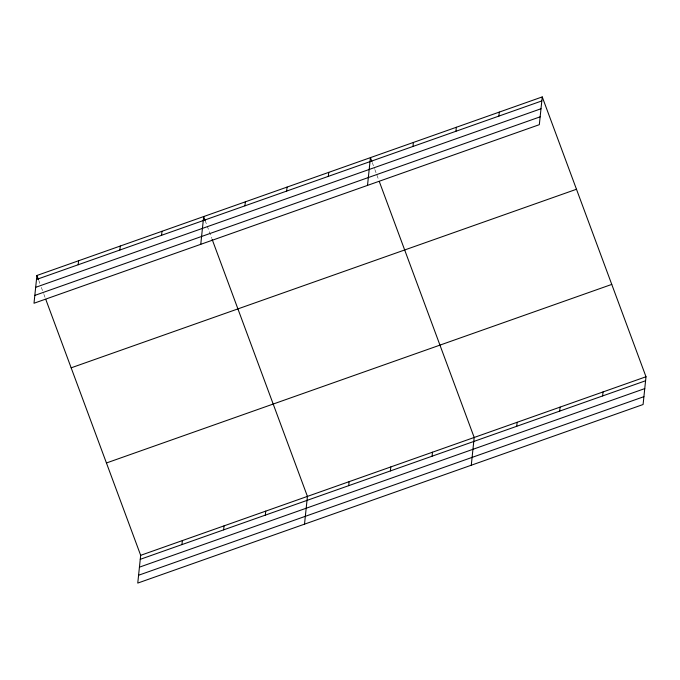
<?xml version="1.0" encoding="UTF-8"?>
<svg xmlns="http://www.w3.org/2000/svg" width="680" height="680" viewBox="0 0 680 680"><rect width="100%" height="100%" fill="white"/><g stroke="black" fill="none" stroke-linecap="round" stroke-linejoin="round"><path stroke-width="0.51" stroke-dasharray="3.4 2.55" d="M372.274 162.596L374.484 168.555M374.85 169.541L378.896 180.472M205.147 220.532L211.778 238.4M38.76 280.449L39.865 283.424M41.336 287.402L43.545 293.361M43.911 294.346L45.016 297.33"/><path stroke-width="1.02" d="M36.916 275.485L34 303.246L539.325 124.678L542.24 96.917L36.916 275.485L38.386 279.454M78.183 264.75L78.608 260.754M119.876 250.019L120.292 246.024M161.568 235.288L161.984 231.285M45.755 299.319L140.675 555.322L137.76 583.083L643.085 404.515L646 376.754L542.24 96.917M200.761 244.315L203.677 216.554L205.147 220.532M181.942 544.595L182.368 540.591M244.945 205.827L245.361 201.824M223.635 529.865L224.051 525.861M286.637 191.097L287.053 187.094M265.319 515.134L265.744 511.131M328.321 176.367L328.746 172.363M304.512 524.152L307.428 496.4L212.143 239.394M367.514 185.385L370.43 157.632L371.909 161.602M348.704 485.664L349.12 481.669M412.964 146.455L413.389 142.452M390.388 470.934L390.813 466.93M455.914 131.274L456.339 127.27M432.08 456.204L432.497 452.2M498.873 116.093L499.29 112.098M471.274 465.231L474.19 437.469L379.27 181.458M516.723 426.292L517.14 422.288M559.674 411.12L560.09 407.116M602.625 395.938L603.049 391.935M36.499 279.488L541.824 100.921M35.674 287.325L541 108.757M34.825 295.4L540.149 116.832M71.153 367.829L576.479 189.261M106.437 462.978L611.762 284.41M140.675 555.322L646 376.754M140.258 559.325L645.583 380.757M139.434 567.163L644.759 388.603M138.584 575.246L643.909 396.678"/></g></svg>
